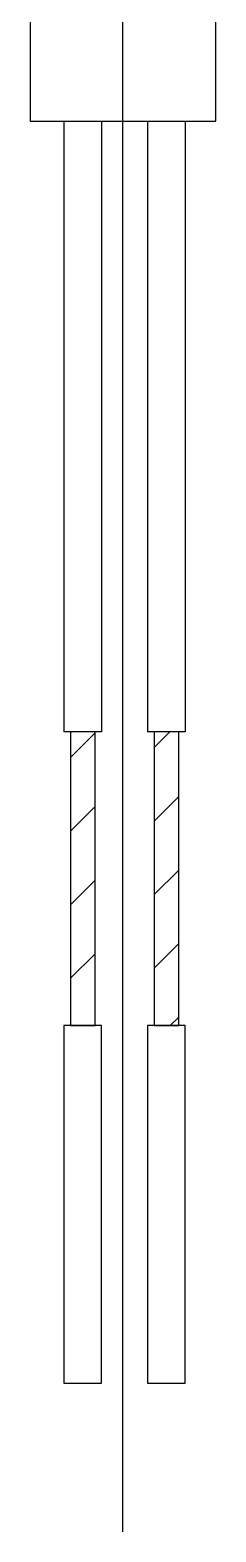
# Model space of a CAD drawing. Extents: x -60 to 109, y -90 to 2.
# Drawn here: x -1.1 to 1.4, y -64.41 to -44.21 of the extents above; entities that cross this region are included whole.
import ezdxf

# ---------------------------------------------------------------- set-up
doc = ezdxf.new("R2010")
doc.units = 0
doc.linetypes.add('CENTER', pattern=[50.8, 31.75, -6.35, 6.35, -6.35])
doc.layers.get('0').update_dxf_attribs({"linetype": 'CONTINUOUS'})
doc.layers.add('CENTER', color=1, linetype='CONTINUOUS')

msp = doc.modelspace()

# ---------------------------------------------------------------- linework, layer by layer
at = {"color": 7, "linetype": 'CONTINUOUS'}
for p, q in [((1.4, -45.434), (1.4, -27.601)), ((-1.1, -27.813), (-1.1, -45.434)), ((-1.1, -45.434), (1.4, -45.434)), ((-0.646, -45.434), (-0.646, -53.649)), ((-0.137, -45.434), (-0.137, -53.649)), ((0.479, -45.434), (0.479, -53.649)), ((0.988, -45.434), (0.988, -53.649)), ((-0.557, -53.649), (-0.646, -53.649)), ((-0.226, -53.649), (-0.557, -53.649)), ((-0.226, -53.649), (-0.557, -53.649)), ((-0.557, -53.649), (-0.557, -57.601)), ((-0.226, -57.601), (-0.226, -53.649)), ((-0.137, -53.649), (-0.226, -53.649)), ((0.568, -53.649), (0.479, -53.649)), ((0.899, -53.649), (0.568, -53.649)), ((0.899, -53.649), (0.568, -53.649)), ((0.568, -53.649), (0.568, -57.601)), ((0.899, -57.601), (0.899, -53.649)), ((0.988, -53.649), (0.899, -53.649)), ((-0.646, -57.601), (-0.646, -62.414)), ((-0.557, -57.601), (-0.646, -57.601)), ((-0.226, -57.601), (-0.557, -57.601)), ((-0.557, -57.601), (-0.226, -57.601)), ((-0.557, -57.601), (-0.226, -57.601)), ((-0.226, -57.601), (-0.557, -57.601)), ((-0.137, -57.601), (-0.226, -57.601)), ((-0.137, -62.414), (-0.137, -57.601)), ((0.479, -57.601), (0.479, -62.414)), ((0.568, -57.601), (0.479, -57.601)), ((0.899, -57.601), (0.568, -57.601)), ((0.568, -57.601), (0.899, -57.601)), ((0.568, -57.601), (0.899, -57.601)), ((0.899, -57.601), (0.568, -57.601)), ((0.988, -57.601), (0.899, -57.601)), ((0.988, -62.414), (0.988, -57.601)), ((-0.646, -62.414), (-0.137, -62.414)), ((0.479, -62.414), (0.988, -62.414))]:
    msp.add_line(p, q, dxfattribs=at)
at = {"color": 3, "linetype": 'CONTINUOUS'}
for p, q in [((-0.557, -53.995), (-0.226, -53.664)), ((0.568, -53.859), (0.779, -53.649)), ((0.568, -54.849), (0.899, -54.519)), ((-0.557, -54.985), (-0.226, -54.654)), ((0.568, -55.839), (0.899, -55.509)), ((-0.557, -55.975), (-0.226, -55.644)), ((0.568, -56.829), (0.899, -56.499)), ((-0.557, -56.964), (-0.226, -56.634)), ((0.786, -57.601), (0.899, -57.489))]:
    msp.add_line(p, q, dxfattribs=at)
at = {"layer": 'CENTER', "color": 1, "linetype": 'CENTER'}
msp.add_line((0.15, -64.414), (0.15, 2), dxfattribs=at)

doc.saveas('drawing.dxf')
